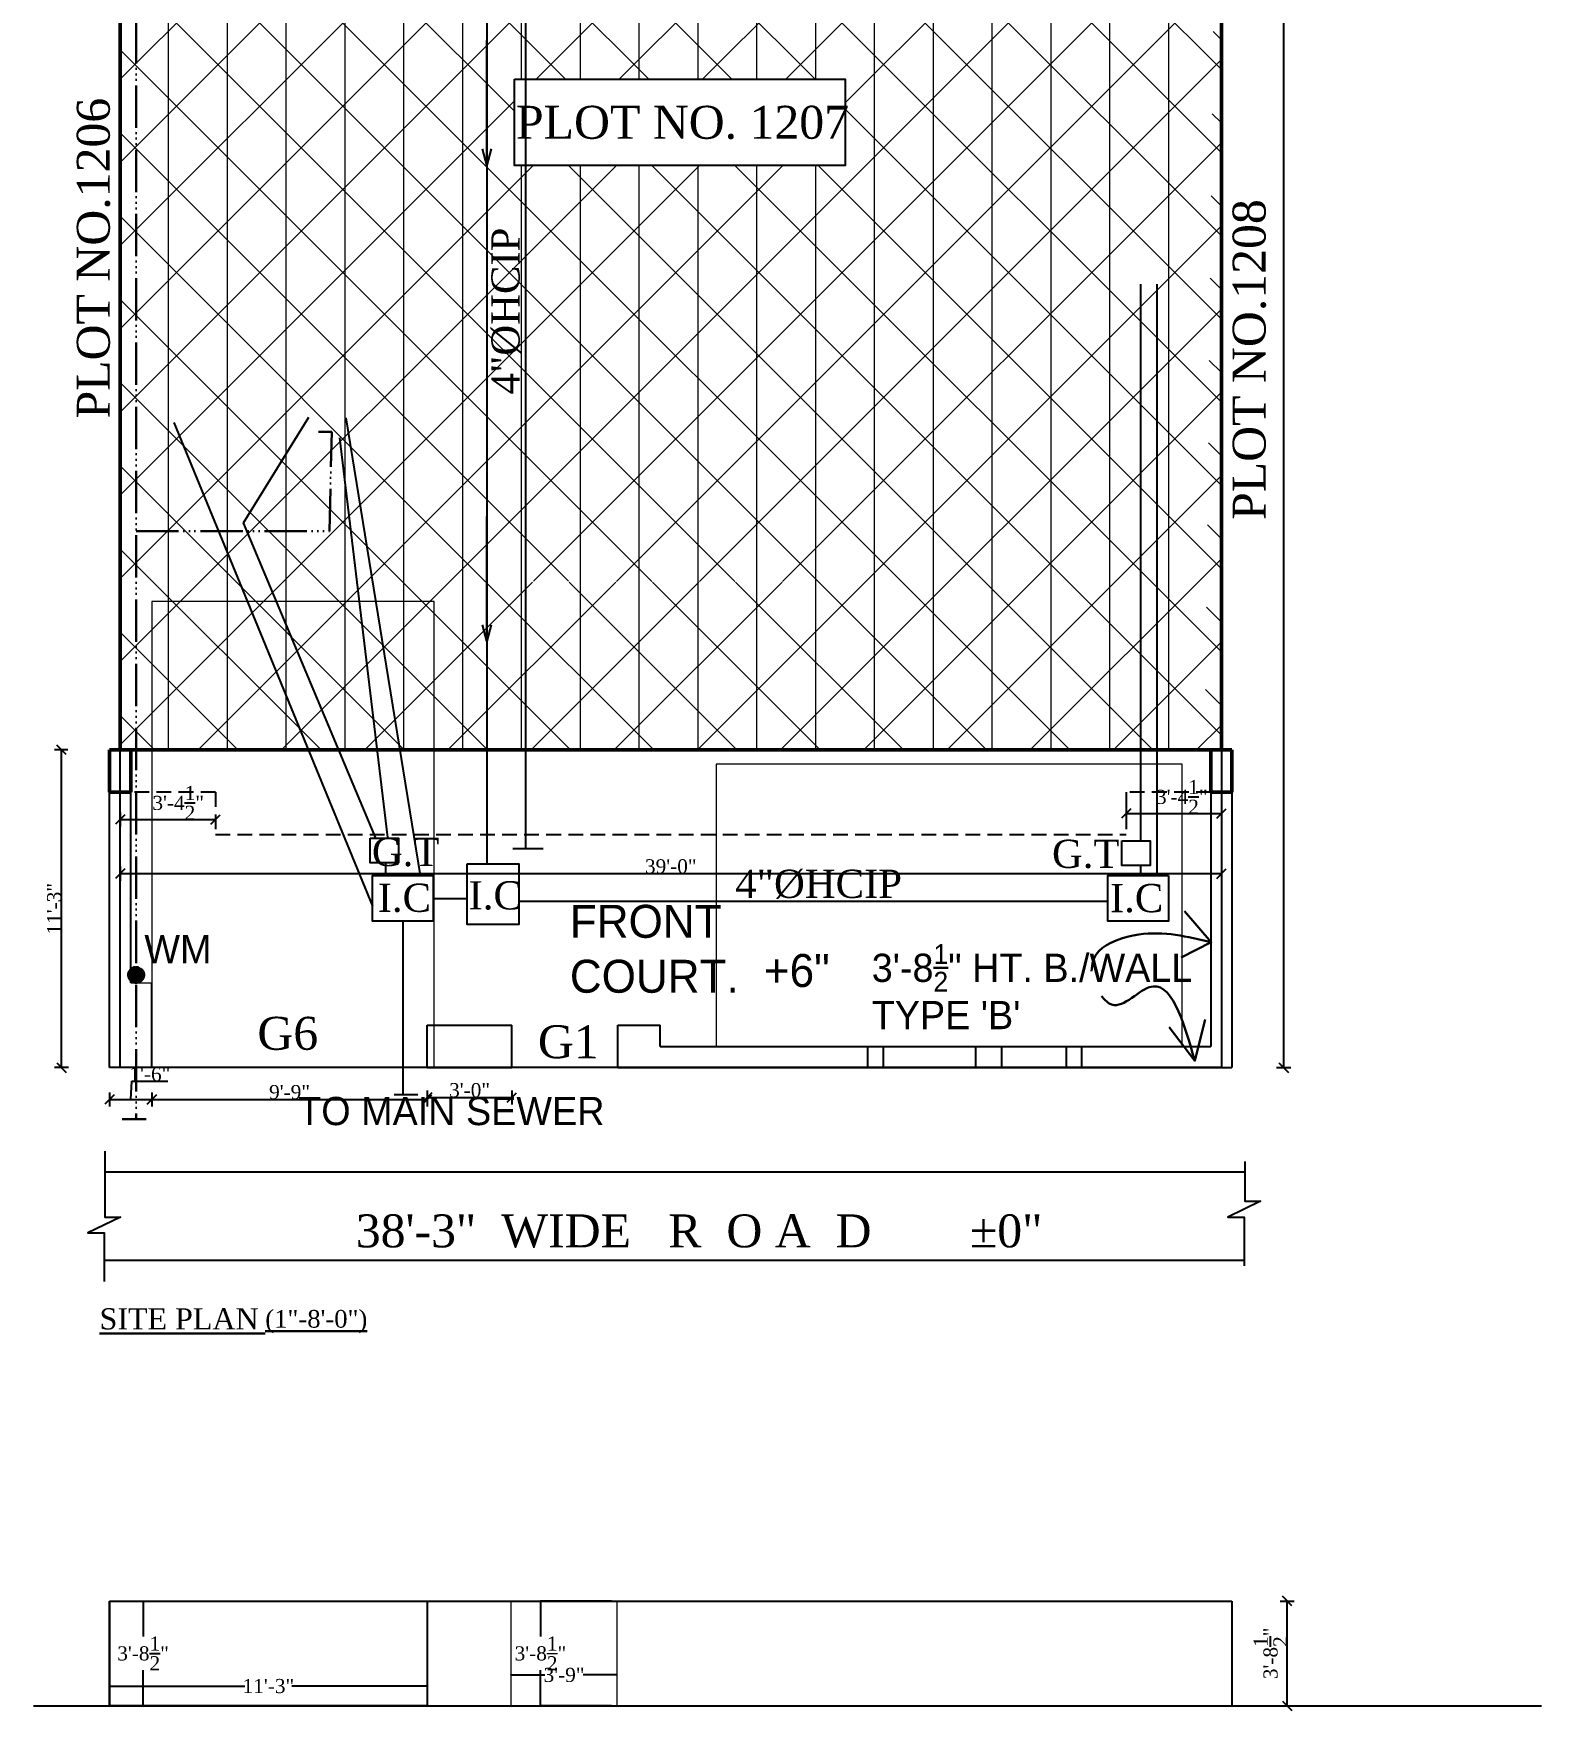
# Model space of a CAD drawing. Header units: feet. Extents: x 37458 to 42412, y -3338 to -325.
# Drawn here: x 39802 to 40443, y -3338 to -2626 of the extents above; entities that cross this region are included whole.
import ezdxf

# ---------------------------------------------------------------- set-up
doc = ezdxf.new("R2010")
doc.units = ezdxf.units.FT
doc.header["$MEASUREMENT"] = 0
doc.header["$PDMODE"] = 35
doc.header["$PDSIZE"] = 8
doc.linetypes.add('ACAD_ISO06W100', pattern=[36, 24, -3, 0, -3, 0, -3, 0, -3])
doc.linetypes.add('DASHED2', pattern=[0.375, 0.25, -0.125])
doc.layers.get('0').update_dxf_attribs({"color": 34, "lineweight": 25})
doc.layers.get('Defpoints').update_dxf_attribs({"color": 52})
for name, color, linetype, plot in [('BLK_1_COVERED_AREA', 140, 'Continuous', False), ('BLK_1_LVL_0_BLDG_FOOT_PRINT', 1, 'Continuous', False), ('BLK_1_LVL_0_FRONT_SETBACK', 2, 'Continuous', False), ('COMPOUNDWALL', 4, 'Continuous', False), ('MAIN_GATE', 1, 'Continuous', False), ('PLOT_BOUNDARY', 70, 'Continuous', False)]:
    doc.layers.add(name, color=color, linetype=linetype, plot=plot)
doc.layers.add('BLK_1_PLINTH_HEIGHT', color=7, linetype='Continuous')
for name, color, linetype, lineweight in [('dimensiom', 35, 'Continuous', 25), ('fresh water', 171, 'ACAD_ISO06W100', 30), ('HATCH', 254, 'Continuous', 13), ('OPEN_PARKING', 7, 'Continuous', 0), ('PRO', 200, 'DASHED2', 25), ('Sewer', 30, 'Continuous', 25), ('TEXT', 7, 'Continuous', 30), ('wall', 1, 'Continuous', 50), ('WICKET_GATE', 7, 'Continuous', 0)]:
    doc.layers.add(name, color=color, linetype=linetype, lineweight=lineweight)
doc.styles.add("4''", font='romai___.ttf', dxfattribs={"height": 7})
doc.styles.get("Standard").update_dxf_attribs({"font": 'times.ttf', "height": 6})
doc.dimstyles.new('arrow', dxfattribs={"dimtxt": 6, "dimasz": 4, "dimexe": 3, "dimexo": 6, "dimgap": 0, "dimtad": 1, "dimzin": 3, "dimdsep": 46, "dimlunit": 4, "dimtxsty": 'Standard', "dimblk": 'OBLIQUE', "dimcen": 12, "dimclrd": 7, "dimclre": 256, "dimclrt": 7, "dimadec": 0, "dimazin": 0, "dimtfac": 1, "dimtofl": 0, "dimtmove": 0, "dimatfit": 3, "dimfxl": 3, "dimfxlon": 1, "dimtolj": 1, "dimtzin": 0, "dimlwd": -1, "dimlwe": -1, "dimarcsym": 0})
doc.dimstyles.get("Standard").update_dxf_attribs({"dimtxt": 0.18, "dimasz": 0.18, "dimexe": 0.18, "dimexo": 0.0625, "dimgap": 0.09, "dimtad": 0, "dimtih": 1, "dimtoh": 1, "dimdec": 1, "dimzin": 0, "dimdsep": 46, "dimlunit": 4, "dimtxsty": 'Standard', "dimcen": 0.09, "dimadec": 0, "dimazin": 0, "dimtfac": 1, "dimtdec": 1, "dimtofl": 0, "dimtmove": 0, "dimatfit": 3, "dimfxl": 1, "dimtolj": 1, "dimtzin": 0, "dimarcsym": 0})

# ---------------------------------------------------------------- blocks, each defined once
blk = doc.blocks.new('_Oblique')
at = {"layer": 'dimensiom', "color": 0, "lineweight": -2}
blk.add_line((-0.5, -0.5), (0.5, 0.5), dxfattribs=at)
blk = doc.blocks.new('*D303')
at = {"layer": 'Defpoints', "color": 0, "ltscale": 0.75, "transparency": 16777216}
for p in [(39838.89, -2947.93), (40306.89, -2974.48, -9), (40306.89, -2982.5)]:
    blk.add_point(p, dxfattribs=at)
at = {"layer": 'dimensiom', "ltscale": 0.75, "transparency": 16777216}
for p, q in [((39838.89, -2979.5), (39838.89, -2985.5)), ((40306.89, -2980.85), (40306.89, -2985.5))]:
    blk.add_line(p, q, dxfattribs=at)
at = {"layer": 'dimensiom', "color": 7, "ltscale": 0.75, "transparency": 16777216}
blk.add_line((39838.89, -2982.5), (40306.89, -2982.5), dxfattribs=at)
at = {"layer": 'dimensiom', "color": 7, "ltscale": 0.75, "transparency": 16777216, "xscale": 4, "yscale": 4, "zscale": 4, "rotation": 180}
blk.add_blockref('_Oblique', (39838.89, -2982.5), dxfattribs=at)
at = {"layer": 'dimensiom', "color": 7, "ltscale": 0.75, "transparency": 16777216, "xscale": 4, "yscale": 4, "zscale": 4}
blk.add_blockref('_Oblique', (40306.89, -2982.5), dxfattribs=at)
at = {"layer": 'dimensiom', "color": 7, "ltscale": 0.75, "transparency": 16777216, "insert": (40072.89, -2979.44), "char_height": 6, "attachment_point": 5}
blk.add_mtext('\\A1;39\'-0"', dxfattribs=at)
blk = doc.blocks.new('*D301')
at = {"layer": 'Defpoints', "color": 0, "ltscale": 0.75, "transparency": 16777216}
for p in [(39834.39, -3056.07), (39852.39, -3054.78), (39852.39, -3078.43)]:
    blk.add_point(p, dxfattribs=at)
at = {"layer": 'dimensiom', "color": 7, "ltscale": 0.75, "transparency": 16777216}
for p, q in [((39843.39, -3078.43), (39843.82, -3070.75)), ((39843.82, -3070.75), (39859.21, -3070.75)), ((39834.39, -3078.43), (39852.39, -3078.43))]:
    blk.add_line(p, q, dxfattribs=at)
at = {"layer": 'dimensiom', "ltscale": 0.75, "transparency": 16777216}
for p, q in [((39834.39, -3075.43), (39834.39, -3081.43)), ((39852.39, -3075.43), (39852.39, -3081.43))]:
    blk.add_line(p, q, dxfattribs=at)
at = {"layer": 'dimensiom', "color": 7, "ltscale": 0.75, "transparency": 16777216, "xscale": 4, "yscale": 4, "zscale": 4, "rotation": 180}
blk.add_blockref('_Oblique', (39834.39, -3078.43), dxfattribs=at)
at = {"layer": 'dimensiom', "color": 7, "ltscale": 0.75, "transparency": 16777216, "xscale": 4, "yscale": 4, "zscale": 4}
blk.add_blockref('_Oblique', (39852.39, -3078.43), dxfattribs=at)
at = {"layer": 'dimensiom', "color": 7, "ltscale": 0.75, "transparency": 16777216, "insert": (39851.52, -3067.7), "char_height": 6, "attachment_point": 5}
blk.add_mtext('\\A1;1\'-6"', dxfattribs=at)
blk = doc.blocks.new('*D299')
at = {"layer": 'Defpoints', "color": 0, "ltscale": 0.75, "transparency": 16777216}
for p in [(39852.39, -3031.27), (39969.39, -3060.43), (39969.39, -3078.43)]:
    blk.add_point(p, dxfattribs=at)
at = {"layer": 'dimensiom', "ltscale": 0.75, "transparency": 16777216}
for p, q in [((39852.39, -3075.43), (39852.39, -3081.43)), ((39969.39, -3075.43), (39969.39, -3081.43))]:
    blk.add_line(p, q, dxfattribs=at)
at = {"layer": 'dimensiom', "color": 7, "ltscale": 0.75, "transparency": 16777216}
blk.add_line((39852.39, -3078.43), (39969.39, -3078.43), dxfattribs=at)
at = {"layer": 'dimensiom', "color": 7, "ltscale": 0.75, "transparency": 16777216, "xscale": 4, "yscale": 4, "zscale": 4, "rotation": 180}
blk.add_blockref('_Oblique', (39852.39, -3078.43), dxfattribs=at)
at = {"layer": 'dimensiom', "color": 7, "ltscale": 0.75, "transparency": 16777216, "xscale": 4, "yscale": 4, "zscale": 4}
blk.add_blockref('_Oblique', (39969.39, -3078.43), dxfattribs=at)
at = {"layer": 'dimensiom', "color": 7, "ltscale": 0.75, "transparency": 16777216, "insert": (39910.89, -3075.37), "char_height": 6, "attachment_point": 5}
blk.add_mtext('\\A1;9\'-9"', dxfattribs=at)
blk = doc.blocks.new('*D300')
at = {"layer": 'Defpoints', "color": 0, "ltscale": 0.75, "transparency": 16777216}
for p in [(40005.39, -3051.43), (39969.39, -3060.43), (40005.39, -3077.59)]:
    blk.add_point(p, dxfattribs=at)
at = {"layer": 'dimensiom', "ltscale": 0.75, "transparency": 16777216}
for p, q in [((39969.39, -3074.59), (39969.39, -3080.59)), ((40005.39, -3074.59), (40005.39, -3080.59))]:
    blk.add_line(p, q, dxfattribs=at)
at = {"layer": 'dimensiom', "color": 7, "ltscale": 0.75, "transparency": 16777216}
blk.add_line((39969.39, -3077.59), (40005.39, -3077.59), dxfattribs=at)
at = {"layer": 'dimensiom', "color": 7, "ltscale": 0.75, "transparency": 16777216, "xscale": 4, "yscale": 4, "zscale": 4, "rotation": 180}
blk.add_blockref('_Oblique', (39969.39, -3077.59), dxfattribs=at)
at = {"layer": 'dimensiom', "color": 7, "ltscale": 0.75, "transparency": 16777216, "xscale": 4, "yscale": 4, "zscale": 4}
blk.add_blockref('_Oblique', (40005.39, -3077.59), dxfattribs=at)
at = {"layer": 'dimensiom', "color": 7, "ltscale": 0.75, "transparency": 16777216, "insert": (39987.39, -3074.54), "char_height": 6, "attachment_point": 5}
blk.add_mtext('\\A1;3\'-0"', dxfattribs=at)
blk = doc.blocks.new('*D307')
at = {"layer": 'Defpoints', "color": 0, "ltscale": 0.75, "transparency": 16777216}
for p in [(40306.89, -2128.93), (40333.36, -2128.93), (40270.07, -3064.93)]:
    blk.add_point(p, dxfattribs=at)
at = {"layer": 'dimensiom', "ltscale": 0.75, "transparency": 16777216}
for p, q in [((40330.36, -2128.93), (40336.36, -2128.93)), ((40330.36, -3064.93), (40336.36, -3064.93))]:
    blk.add_line(p, q, dxfattribs=at)
at = {"layer": 'dimensiom', "color": 7, "ltscale": 0.75, "transparency": 16777216}
blk.add_line((40333.36, -3064.93), (40333.36, -2128.93), dxfattribs=at)
at = {"layer": 'dimensiom', "color": 7, "ltscale": 0.75, "transparency": 16777216, "xscale": 4, "yscale": 4, "zscale": 4}
for p, rotation in [((40333.36, -2128.93), 90), ((40333.36, -3064.93), 270)]:
    blk.add_blockref('_Oblique', p, dxfattribs=dict(at, rotation=rotation))
at = {"layer": 'dimensiom', "color": 7, "ltscale": 0.75, "transparency": 16777216, "insert": (40330.3, -2596.93), "char_height": 6, "attachment_point": 5, "rotation": 90}
blk.add_mtext('\\A1;78\'-0"', dxfattribs=at)
blk = doc.blocks.new('*D302')
at = {"layer": 'Defpoints', "color": 0, "ltscale": 0.75, "transparency": 16777216}
for p in [(39838.89, -2929.93), (39879.38, -2947.93, 9), (39879.38, -2959.48)]:
    blk.add_point(p, dxfattribs=at)
at = {"layer": 'dimensiom', "ltscale": 0.75, "transparency": 16777216}
for p, q in [((39838.89, -2956.48), (39838.89, -2962.48)), ((39879.38, -2957.38), (39879.38, -2962.48))]:
    blk.add_line(p, q, dxfattribs=at)
at = {"layer": 'dimensiom', "color": 7, "ltscale": 0.75, "transparency": 16777216}
blk.add_line((39838.89, -2959.48), (39879.38, -2959.48), dxfattribs=at)
at = {"layer": 'dimensiom', "color": 7, "ltscale": 0.75, "transparency": 16777216, "xscale": 4, "yscale": 4, "zscale": 4, "rotation": 180}
blk.add_blockref('_Oblique', (39838.89, -2959.48), dxfattribs=at)
at = {"layer": 'dimensiom', "color": 7, "ltscale": 0.75, "transparency": 16777216, "xscale": 4, "yscale": 4, "zscale": 4}
blk.add_blockref('_Oblique', (39879.38, -2959.48), dxfattribs=at)
at = {"layer": 'dimensiom', "color": 7, "ltscale": 0.75, "transparency": 16777216, "insert": (39863.56, -2952.44), "char_height": 6, "attachment_point": 5}
blk.add_mtext('\\A1;3\'-4{\\H1x;\\S1/2;}"', dxfattribs=at)
blk = doc.blocks.new('*D304')
at = {"layer": 'Defpoints', "color": 0, "ltscale": 0.75, "transparency": 16777216}
for p in [(40266.4, -2911.93), (40306.89, -2929.93, 9), (40306.89, -2956.93)]:
    blk.add_point(p, dxfattribs=at)
at = {"layer": 'dimensiom', "ltscale": 0.75, "transparency": 16777216}
for p, q in [((40266.4, -2953.93), (40266.4, -2959.93)), ((40306.89, -2954.18), (40306.89, -2959.93))]:
    blk.add_line(p, q, dxfattribs=at)
at = {"layer": 'dimensiom', "color": 7, "ltscale": 0.75, "transparency": 16777216}
blk.add_line((40266.4, -2956.93), (40306.89, -2956.93), dxfattribs=at)
at = {"layer": 'dimensiom', "color": 7, "ltscale": 0.75, "transparency": 16777216, "xscale": 4, "yscale": 4, "zscale": 4, "rotation": 180}
blk.add_blockref('_Oblique', (40266.4, -2956.93), dxfattribs=at)
at = {"layer": 'dimensiom', "color": 7, "ltscale": 0.75, "transparency": 16777216, "xscale": 4, "yscale": 4, "zscale": 4}
blk.add_blockref('_Oblique', (40306.89, -2956.93), dxfattribs=at)
at = {"layer": 'dimensiom', "color": 7, "ltscale": 0.75, "transparency": 16777216, "insert": (40290.07, -2949.89), "char_height": 6, "attachment_point": 5}
blk.add_mtext('\\A1;3\'-4{\\H1x;\\S1/2;}"', dxfattribs=at)
blk = doc.blocks.new('*D309')
at = {"layer": 'BLK_1_LVL_0_FRONT_SETBACK', "ltscale": 0.75, "transparency": 16777216}
for p, q in [((39816.64, -2929.93), (39810.93, -2929.93)), ((39816.93, -3064.93), (39810.93, -3064.93))]:
    blk.add_line(p, q, dxfattribs=at)
at = {"layer": 'BLK_1_LVL_0_FRONT_SETBACK', "color": 7, "ltscale": 0.75, "transparency": 16777216}
blk.add_line((39813.93, -3064.93), (39813.93, -2929.93), dxfattribs=at)
at = {"layer": 'Defpoints', "color": 0, "ltscale": 0.75, "transparency": 16777216}
for p in [(39813.93, -2929.93), (39838.89, -2929.93, 9), (39838.89, -3064.93)]:
    blk.add_point(p, dxfattribs=at)
at = {"layer": 'BLK_1_LVL_0_FRONT_SETBACK', "color": 7, "ltscale": 0.75, "transparency": 16777216, "xscale": 4, "yscale": 4, "zscale": 4}
for p, rotation in [((39813.93, -2929.93), 90), ((39813.93, -3064.93), 270)]:
    blk.add_blockref('_Oblique', p, dxfattribs=dict(at, rotation=rotation))
at = {"layer": 'BLK_1_LVL_0_FRONT_SETBACK', "color": 7, "ltscale": 0.75, "transparency": 16777216, "insert": (39810.87, -2997.43), "char_height": 6, "attachment_point": 5, "rotation": 90}
blk.add_mtext('\\A1;11\'-3"', dxfattribs=at)
blk = doc.blocks.new('*D354')
at = {"layer": 'COMPOUNDWALL', "transparency": 16777216}
for p, q in [((40331.83, -3291.57), (40337.8, -3291.57)), ((40331.83, -3336.07), (40337.8, -3336.07))]:
    blk.add_line(p, q, dxfattribs=at)
at = {"layer": 'COMPOUNDWALL', "color": 7, "transparency": 16777216}
blk.add_line((40334.8, -3336.07), (40334.8, -3291.57), dxfattribs=at)
at = {"layer": 'Defpoints', "color": 0, "transparency": 16777216}
for p in [(40311.39, -3291.57, 2.79), (40334.8, -3291.57), (40311.39, -3336.07, 2.79)]:
    blk.add_point(p, dxfattribs=at)
at = {"layer": 'COMPOUNDWALL', "color": 7, "transparency": 16777216, "xscale": 4, "yscale": 4, "zscale": 4}
for p, rotation in [((40334.8, -3291.57), 90), ((40334.8, -3336.07), 270)]:
    blk.add_blockref('_Oblique', p, dxfattribs=dict(at, rotation=rotation))
at = {"layer": 'COMPOUNDWALL', "color": 7, "transparency": 16777216, "insert": (40327.76, -3313.82), "char_height": 6, "attachment_point": 5, "rotation": 90}
blk.add_mtext('\\A1;3\'-8{\\H1x;\\S1/2;}"', dxfattribs=at)
blk = doc.blocks.new('*D367')
at = {"layer": 'Defpoints', "color": 0, "transparency": 16777216}
for p in [(39848.63, -3291.57, 0), (39848.63, -3336.07, 0), (39848.63, -3336.07)]:
    blk.add_point(p, dxfattribs=at)
at = {"layer": 'MAIN_GATE', "color": 0, "lineweight": -2, "transparency": 16777216}
for p, q in [((39848.63, -3291.75), (39848.63, -3306.7)), ((39848.69, -3291.57), (39848.81, -3291.57)), ((39848.63, -3335.89), (39848.63, -3320.95)), ((39848.69, -3336.07), (39848.81, -3336.07))]:
    blk.add_line(p, q, dxfattribs=at)
at = {"layer": 'MAIN_GATE', "color": 0, "transparency": 16777216}
for points in [[(39848.6, -3291.75), (39848.66, -3291.75), (39848.63, -3291.57)], [(39848.6, -3335.89), (39848.66, -3335.89), (39848.63, -3336.07)]]:
    blk.add_solid(points, dxfattribs=at)
at = {"layer": 'MAIN_GATE', "color": 0, "transparency": 16777216, "insert": (39848.63, -3313.82), "char_height": 6, "attachment_point": 5}
blk.add_mtext('\\A1;3\'-8{\\H1x;\\S1/2;}"', dxfattribs=at)
blk = doc.blocks.new('*D368')
at = {"layer": 'Defpoints', "color": 0, "transparency": 16777216}
for p in [(39834.39, -3318.76, 0), (39969.39, -3318.76, 2.79), (39969.39, -3327.73)]:
    blk.add_point(p, dxfattribs=at)
at = {"layer": 'MAIN_GATE', "color": 0, "lineweight": -2, "transparency": 16777216}
for p, q in [((39834.39, -3318.82), (39834.39, -3327.91)), ((39969.39, -3318.82), (39969.39, -3327.91)), ((39834.57, -3327.73), (39891.89, -3327.73)), ((39969.21, -3327.73), (39911.89, -3327.73))]:
    blk.add_line(p, q, dxfattribs=at)
at = {"layer": 'MAIN_GATE', "color": 0, "transparency": 16777216}
for points in [[(39834.57, -3327.7), (39834.57, -3327.76), (39834.39, -3327.73)], [(39969.21, -3327.7), (39969.21, -3327.76), (39969.39, -3327.73)]]:
    blk.add_solid(points, dxfattribs=at)
at = {"layer": 'MAIN_GATE', "color": 0, "transparency": 16777216, "insert": (39901.89, -3327.73), "char_height": 6, "attachment_point": 5}
blk.add_mtext('\\A1;11\'-3"', dxfattribs=at)
blk = doc.blocks.new('*D375')
at = {"layer": 'Defpoints', "color": 0, "transparency": 16777216}
for p in [(40005.05, -3323), (40050, -3323), (40050, -3323)]:
    blk.add_point(p, dxfattribs=at)
at = {"layer": 'WICKET_GATE', "color": 0, "lineweight": -2, "transparency": 16777216}
for p, q in [((40005.05, -3322.94), (40005.05, -3322.82)), ((40005.23, -3323), (40019.4, -3323)), ((40049.82, -3323), (40035.66, -3323)), ((40050, -3322.94), (40050, -3322.82))]:
    blk.add_line(p, q, dxfattribs=at)
at = {"layer": 'WICKET_GATE', "color": 0, "transparency": 16777216}
for points in [[(40005.23, -3322.97), (40005.23, -3323.03), (40005.05, -3323)], [(40049.82, -3322.97), (40049.82, -3323.03), (40050, -3323)]]:
    blk.add_solid(points, dxfattribs=at)
at = {"layer": 'WICKET_GATE', "color": 0, "transparency": 16777216, "insert": (40027.53, -3323), "char_height": 6, "attachment_point": 5}
blk.add_mtext('\\A1;3\'-9"', dxfattribs=at)
blk = doc.blocks.new('*D376')
at = {"layer": 'Defpoints', "color": 0, "transparency": 16777216}
for p in [(40047.72, -3291.57), (40017.5, -3336.07), (40047.72, -3336.07)]:
    blk.add_point(p, dxfattribs=at)
at = {"layer": 'WICKET_GATE', "color": 0, "lineweight": -2, "transparency": 16777216}
for p, q in [((40047.66, -3291.57), (40017.32, -3291.57)), ((40017.5, -3291.75), (40017.5, -3306.7)), ((40017.5, -3335.89), (40017.5, -3320.95)), ((40047.66, -3336.07), (40017.32, -3336.07))]:
    blk.add_line(p, q, dxfattribs=at)
at = {"layer": 'WICKET_GATE', "color": 0, "transparency": 16777216}
for points in [[(40017.47, -3291.75), (40017.53, -3291.75), (40017.5, -3291.57)], [(40017.47, -3335.89), (40017.53, -3335.89), (40017.5, -3336.07)]]:
    blk.add_solid(points, dxfattribs=at)
at = {"layer": 'WICKET_GATE', "color": 0, "transparency": 16777216, "insert": (40017.5, -3313.82), "char_height": 6, "attachment_point": 5}
blk.add_mtext('\\A1;3\'-8{\\H1x;\\S1/2;}"', dxfattribs=at)

msp = doc.modelspace()

# ---------------------------------------------------------------- hatches: boundary and pattern name
at = {"layer": 'fresh water', "ltscale": 0.5}
h = msp.add_hatch(dxfattribs=at)
h.set_pattern_fill('ANSI31', color=256, style=0)
h.set_pattern_definition([(45, (39383.61568, -5498.978), (-0.0883883476, 0.0883883476), [])])
edge = h.paths.add_edge_path()
edge.add_arc((39845.6813, -3025.5017), 3.3802, 0, 360)
at = {"layer": 'HATCH', "lineweight": 18, "ltscale": 0.75}
h = msp.add_hatch(dxfattribs=at)
h.set_pattern_fill('ANSI31', color=256, scale=200, style=0)
h.set_pattern_definition([(135, (70619.38, -13990.233), (17.67767, 17.67767), [])])
h.paths.add_polyline_path([(40194.6394, -2128.9303), (40306.8894, -2128.9303), (40306.8894, -2929.9303), (40299.8258, -2929.9303), (40306.8894, -2323.9303), (40194.6394, -2323.9303)])
edge = h.paths.add_edge_path(flags=16)
edge.add_arc((40236.471, -2214.7056), 12.9228, 180, 540, ccw=False)
h = msp.add_hatch(dxfattribs=at)
h.set_pattern_fill('ANSI37', color=256, scale=200, angle=90, style=0)
h.set_pattern_definition([(135, (8449.588, -14129.192), (-17.67767, -17.67767), []), (225, (8449.588, -14129.192), (17.67767, -17.67767), [])])
h.paths.add_polyline_path([(40127.899, -2858.409), (40130.714, -2858.6023), (39990.1624, -2858.6023), (40002.0415, -2858.2456)], flags=16)
h.paths.add_polyline_path([(39838.8894, -2323.9303), (40306.8894, -2323.9303), (40306.8894, -2929.9303), (39838.8894, -2929.9303)])
h.paths.add_polyline_path([(40147.0035, -2644.9532), (40147.0035, -2681.5664), (40006.4518, -2681.5664), (40006.4518, -2644.9532)], flags=16)
h = msp.add_hatch(dxfattribs=at)
h.set_pattern_fill('ANSI31', color=256, scale=200, angle=45, style=0)
h.set_pattern_definition([(90, (-20515.511, -6739.771), (-25, 0), [])])
h.paths.add_polyline_path([(39991.9652, -2821.9055), (39990.1624, -2821.9891), (40130.714, -2821.9891), (40128.7715, -2821.9189)], flags=16)
h.paths.add_polyline_path([(40306.8894, -2323.9303), (39838.8894, -2323.9303), (39838.8894, -2929.9303), (40306.8894, -2929.9303)])
h.paths.add_polyline_path([(40147.0035, -2644.9532), (40147.0035, -2681.5664), (40006.4518, -2681.5664), (40006.4518, -2644.9532)], flags=16)

# ---------------------------------------------------------------- linework, layer by layer
at = {"ltscale": 0.75}
for p, q in [((39834.3894, -3064.9303), (39834.3894, -2947.9303)), ((39843.3894, -3028.9303), (39843.3894, -2947.9303)), ((40302.3894, -2947.9303, -9), (40302.3894, -3055.9303, -9)), ((40311.3894, -2947.9303, -9), (40311.3894, -3064.9303, -9)), ((39852.3894, -3064.9303), (39852.3894, -3028.9303)), ((39969.3894, -3064.9303), (39969.3894, -3046.9303)), ((39969.3894, -3046.9303), (40005.3894, -3046.9303)), ((40005.3894, -3064.9303), (40005.3894, -3046.9303)), ((40050.3894, -3046.9303, -2.7931), (40068.3894, -3046.9303, -3.4138)), ((40050.3894, -3064.9303), (40050.3894, -3046.9303)), ((40068.3894, -3055.9303), (40068.3894, -3046.9303)), ((40068.3894, -3055.9303, 0.75), (40302.3894, -3055.9303, -9)), ((40156.5539, -3055.9303), (40156.5539, -3064.9303)), ((40163.0842, -3055.9303), (40163.0842, -3064.9303)), ((40202.355, -3055.9303), (40202.355, -3064.9303)), ((40213.3854, -3055.9303), (40213.3854, -3064.9303)), ((40240.9142, -3055.9303), (40240.9142, -3064.9303)), ((40247.4446, -3055.9303), (40247.4446, -3064.9303)), ((39852.3894, -3064.9303), (39834.3894, -3064.9303)), ((39969.3894, -3064.9303), (40005.3894, -3064.9303, -1.2414)), ((40050.3894, -3064.9303, -2.7931), (40311.3894, -3064.9303, -11.7931)), ((39832.3743, -3109.1615), (40316.7856, -3109.1615, -9)), ((39832.1071, -3146.7592), (40316.5183, -3146.7592, -9))]:
    msp.add_line(p, q, dxfattribs=at)
at = {"color": 7, "ltscale": 0.75}
for p, q in [((39834.3894, -3291.5743, -2.7931), (39834.3894, -3336.0743, -2.7931)), ((39834.3894, -3291.5743), (40311.3894, -3291.5743)), ((40311.3894, -3291.5743, -11.7931), (40311.3894, -3336.0743, -11.7931)), ((39802.08, -3336.0743), (40442.9157, -3336.0743))]:
    msp.add_line(p, q, dxfattribs=at)
msp.add_line((39969.3894, -3292.3631), (39969.3894, -3336.0743))
at = {"ltscale": 0.75}
msp.add_lwpolyline([(40006.4518, -2644.9532), (40147.0035, -2644.9532), (40147.0035, -2681.5664), (40006.4518, -2681.5664)], close=True, dxfattribs=at)
msp.add_lwpolyline([(39832.3743, -3100.4901), (39832.3743, -3128.4917), (39839.0483, -3128.4917), (39825.203, -3135.1865), (39832.1071, -3135.1865), (39832.1071, -3155.8614)], dxfattribs=at)
at = {"ltscale": 0.75, "elevation": -9}
msp.add_lwpolyline([(40316.7856, -3104.8055), (40316.7856, -3121.7238), (40323.4595, -3121.7238), (40309.6142, -3128.4186), (40316.5183, -3128.4186), (40316.5183, -3149.0935)], dxfattribs=at)
at = {"layer": 'BLK_1_COVERED_AREA', "ltscale": 0.75, "elevation": 9}
msp.add_lwpolyline([(40195.8794, -2128.9303), (40306.8894, -2128.9303), (40306.8894, -2929.9303), (39838.8894, -2929.7967), (39838.8894, -2322.9303), (40195.8794, -2322.9303)], close=True, dxfattribs=at)
at = {"layer": 'BLK_1_LVL_0_BLDG_FOOT_PRINT', "ltscale": 0.75, "elevation": 9}
msp.add_lwpolyline([(39838.8894, -2322.9303), (40306.8894, -2322.9303), (40306.8894, -2929.9303), (39838.8894, -2929.9303)], close=True, dxfattribs=at)
at = {"layer": 'BLK_1_LVL_0_FRONT_SETBACK', "ltscale": 0.75}
msp.add_lwpolyline([(39838.8894, -2929.9303), (40306.8894, -2929.9303), (40306.8894, -3064.9303), (39838.8894, -3064.9303)], close=True, dxfattribs=at)
at = {"layer": 'BLK_1_PLINTH_HEIGHT', "color": 3, "ltscale": 0.75}
msp.add_line((39834.3894, -3336.0743, -2.7931), (40311.3894, -3336.0743), dxfattribs=at)
at = {"layer": 'COMPOUNDWALL', "color": 1}
msp.add_line((39834.3894, -3294.1282, -11.7931), (39834.3894, -3291.5743, -11.7931), dxfattribs=at)
at = {"layer": 'fresh water', "ltscale": 0.75}
for p, q in [((39845.6813, -2319.9854, -8.9062), (39845.6813, -3086.7603, -8.9062)), ((39839.7558, -3086.7603), (39849.9978, -3086.7603))]:
    msp.add_line(p, q, dxfattribs=at)
at = {"layer": 'fresh water', "ltscale": 0.75, "elevation": -8.9062}
msp.add_lwpolyline([(39845.6952, -2836.9619), (39927.7986, -2836.9619), (39928.8117, -2794.7201), (39923.1497, -2794.7201)], dxfattribs=at)
at = {"layer": 'fresh water', "ltscale": 0.5}
msp.add_circle((39845.6813, -3025.5017, -8.9062), 3.3802, dxfattribs=at)
at = {"layer": 'HATCH', "ltscale": 0.75}
msp.add_line((39843.3894, -3028.9303), (39852.3894, -3028.9303), dxfattribs=at)
at = {"layer": 'MAIN_GATE', "color": 2}
msp.add_lwpolyline([(39834.3894, -3291.5743), (39969.3894, -3291.5743), (39969.3894, -3336.0743), (39834.3894, -3336.0743)], close=True, dxfattribs=at)
at = {"layer": 'OPEN_PARKING', "color": 7, "ltscale": 0.75}
msp.add_lwpolyline([(39852.3894, -2866.9303), (39852.3894, -3064.9303), (39972.3894, -3064.9303), (39972.3894, -2866.9303), (39852.3894, -2866.9303)], close=True, dxfattribs=at)
at = {"layer": 'OPEN_PARKING', "color": 7, "ltscale": 0.75, "elevation": -5.7024}
msp.add_lwpolyline([(40290.1659, -2935.9303), (40092.1659, -2935.9303), (40092.1659, -3055.9303), (40290.1659, -3055.9303), (40290.1659, -2935.9303)], close=True, dxfattribs=at)
at = {"layer": 'PLOT_BOUNDARY', "ltscale": 0.75, "elevation": 9}
msp.add_lwpolyline([(39838.8894, -2128.9303), (40306.8894, -2128.9303), (40306.8894, -3064.9303), (39838.8894, -3064.9303)], close=True, dxfattribs=at)
at = {"layer": 'PRO', "ltscale": 25}
for p, q in [((39879.3774, -2947.9303, 9), (39838.8894, -2947.9303)), ((39879.3774, -2947.9303, 9), (39879.3774, -2965.9303, 9)), ((40302.3894, -2947.9303, -9), (40266.3894, -2947.9303, -9)), ((40266.4015, -2947.9303, -9), (40266.4015, -2965.9303, -9)), ((39879.3774, -2965.9303, -0.787), (40266.4015, -2965.9303, -8.979))]:
    msp.add_line(p, q, dxfattribs=at)
at = {"layer": 'Sewer', "ltscale": 0.75}
for p, q in [((40011.0941, -2243.9348), (40011.0941, -2971.7807)), ((39994.7422, -2278.6406, -8.9062), (39994.7422, -2978.3997, -8.9062)), ((40272.5315, -2732.0612, -8.9062), (40272.5315, -2968.4976, -8.9062)), ((40279.5133, -2732.0943, -8.9062), (40279.5133, -2983.2973, -8.9062)), ((39861.7194, -2790.8803, -8.9062), (39946.1127, -2996.3269, -8.9062)), ((39891.2927, -2833.4291, -8.9062), (39919.1152, -2788.5164, -8.9062)), ((39934.8366, -2788.8171, -8.9062), (39966.4457, -2983.2973, -8.9062)), ((39932.1733, -2797.3408, -8.9062), (39952.5335, -2967.1463, -8.9062)), ((39947.5165, -2967.475, -8.9062), (39891.2927, -2833.4291, -8.9062)), ((39951.6621, -2977.975, -8.9062), (39951.6621, -2983.2973, -8.9062)), ((40005.8354, -2971.7807), (40018.6916, -2971.7807)), ((40272.5315, -2978.9976, -8.9062), (40272.5315, -2983.2973, -8.9062)), ((39971.8924, -2993.0039, -8.9062), (39986.2946, -2993.0039, -8.9062)), ((40258.5979, -2994.2973, -8.9062), (40008.2946, -2994.2973, -8.9062)), ((39959.0026, -3002.7104, -17.9062), (39958.9821, -3076.3377, -18.5002)), ((39955.3258, -3076.3377, -18.5002), (39965.3394, -3076.3377, -18.5002))]:
    msp.add_line(p, q, dxfattribs=at)
at = {"layer": 'Sewer', "ltscale": 0.75, "elevation": -8.9062}
for points in [[(39945.1331, -2967.475), (39957.1331, -2967.475), (39957.1331, -2977.975), (39945.1331, -2977.975)], [(40264.5711, -2968.4976), (40276.5711, -2968.4976), (40276.5711, -2978.9976), (40264.5711, -2978.9976)], [(39971.8924, -2983.2973), (39971.8924, -3002.7104), (39946.1127, -3002.7104), (39946.1127, -2983.2973)], [(39986.2946, -2978.3997), (40008.2946, -2978.3997), (40008.2946, -3004.1795), (39986.2946, -3004.1795)], [(40284.3777, -2983.2973), (40284.3777, -3002.7104), (40258.5979, -3002.7104), (40258.5979, -2983.2973)]]:
    msp.add_lwpolyline(points, close=True, dxfattribs=at)
at = {"layer": 'TEXT'}
msp.add_lwpolyline([(40291.2745, -2998.4738), (40302.5559, -3011.6907), (40289.7727, -3018.0925)], dxfattribs=at)
at = {"layer": 'TEXT', "elevation": -9}
msp.add_lwpolyline([(40299.9609, -3044.4478), (40295.608, -3061.9943), (40284.7237, -3047.7211)], dxfattribs=at)
at = {"layer": 'TEXT'}
for points, knots in [([(40302.5559, -3011.6907), (40292.5001, -3009.2394, 1.2161), (40276.0691, -3005.2339, 3.2032), (40252.87, -3013.9685, 24.3622), (40252.0199, -3020.9395, 11.0523), (40251.6492, -3023.9793, 5.2483)], [0, 0, 0, 0, 32.16258289, 52.55346955, 68.3210927, 68.3210927, 68.3210927, 68.3210927]), ([(40295.608, -3061.9943, -9), (40290.6052, -3044.7331, -11.6441), (40282.8278, -3017.8989, -15.7546), (40262.9359, -3042.5721, 0.5019), (40257.054, -3035.8202, 0.0773), (40255.9828, -3034.5905)], [0, 0, 0, 0, 36.76682761, 57.15771427, 61.69828735, 61.69828735, 61.69828735, 61.69828735])]:
    msp.add_open_spline(points, degree=3, knots=knots, dxfattribs=at)
at = {"layer": 'wall', "ltscale": 0.75}
for p, q in [((40306.8894, -2128.9303, 9), (40306.8894, -2929.9303, 9)), ((39838.8894, -2322.9303, 9), (39838.8894, -2929.9303)), ((40306.8894, -2322.9303, -9), (40306.8894, -2929.9303, -9)), ((40306.8894, -2929.9303), (40306.8894, -2659.9303)), ((39834.3894, -2947.9303), (39834.3894, -2929.9303)), ((39834.3894, -2929.9303), (39843.3894, -2929.9303)), ((40306.8894, -2929.9303, -9), (39838.8894, -2929.9303)), ((39838.8894, -2929.9303), (40306.8894, -2929.9303)), ((39843.3894, -2947.9303), (39843.3894, -2929.9303)), ((40302.3894, -2929.9303, -9), (40302.3894, -2947.9303, -9)), ((40302.3894, -2929.9303, -9), (40311.3894, -2929.9303, -9)), ((40311.3894, -2929.9303, -9), (40311.3894, -2947.9303, -9)), ((39834.3894, -2947.9303), (39843.3894, -2947.9303)), ((40311.3894, -2947.9303, -9), (40302.3894, -2947.9303, -9))]:
    msp.add_line(p, q, dxfattribs=at)
at = {"layer": 'WICKET_GATE', "elevation": -2.7482}
msp.add_lwpolyline([(40005.0535, -3291.5743), (40050.0039, -3291.5743), (40050.0039, -3336.0743), (40005.0535, -3336.0743)], close=True, dxfattribs=at)

# ---------------------------------------------------------------- texts
at = {"layer": 'fresh water', "ltscale": 0.5, "insert": (39849.1878, -3008.5691, -8.9062), "char_height": 12, "width": 40.165948, "attachment_point": 1, "style": "4''"}
msp.add_mtext('\\pt122.496;WM', dxfattribs=at)
at = {"layer": 'Sewer', "ltscale": 0.75, "insert": (39996.6444, -2778.8643), "char_height": 12, "width": 15.088757, "attachment_point": 1, "rotation": 90, "style": "4''"}
msp.add_mtext('{\\fRomantic|b0|i0|c2|p2;4"%%CHCIP}', dxfattribs=at)
at = {"layer": 'Sewer', "ltscale": 0.75, "char_height": 12, "attachment_point": 1, "style": "4''"}
for s, insert, width in [('{\\fRomantic|b0|i0|c2|p2;G.T}', (39945.8764, -2967.2886, -8.9062), 7.544379), ('{\\fRomantic|b0|i0|c2|p2;G.T}', (40234.9027, -2968.0807, -8.9062), 7.544379), ('{\\fRomantic|b0|i0|c2|p2;4"%%CHCIP}', (40100.3025, -2980.8195), 15.088757), ('{\\fRomantic|b0|i0|c2|p2;I.C}', (39948.3479, -2986.7413, -8.9062), 7.544379), ('{\\fRomantic|b0|i0|c2|p2;I.C}', (39986.9701, -2985.7156, -8.9062), 7.544379), ('{\\fRomantic|b0|i0|c2|p2;I.C}', (40259.5416, -2986.8834, -8.9062), 7.544379), ('\\pt33.41;TO MAIN SEWER', (39914.5583, -3077.3708, 3.7042), 134.392261)]:
    msp.add_mtext(s, dxfattribs=dict(at, insert=insert, width=width))
at = {"layer": 'TEXT', "ltscale": 0.75, "char_height": 14, "attachment_point": 1, "rotation": 90}
for s, insert, width in [('\\A1;PLOT NO.1206', (39820.4651, -2789.1075), 165.797824), ('\\A1;PLOT NO.1208', (40311.6733, -2832.2085), 167.318091)]:
    msp.add_mtext(s, dxfattribs=dict(at, insert=insert, width=width))
at = {"layer": 'TEXT', "ltscale": 0.75, "attachment_point": 1}
for s, insert, char_height, width in [('\\A1;    PLOT NO. 1207', (39985.9517, -2656.245), 14, 176.78218), ('\\A1;G6', (39897.2159, -3043.3432), 14, 33.959113), ('\\A1;G1', (40016.4303, -3046.9303), 14, 33.959113), ('\\A1;38\'-3"  WIDE   R  O A  D^I       %%P0"', (39939.0285, -3127.293, -11.9053), 14, 312.745945), ('\\A1;{\\H1.2x;\\LSITE PLAN} {\\L(1"-8\'-0")}', (39830.1405, -3167.1673, 30.9954), 7.5, 152.000711)]:
    msp.add_mtext(s, dxfattribs=dict(at, insert=insert, char_height=char_height, width=width))
at = {"layer": 'TEXT', "attachment_point": 1, "style": "4''"}
for s, insert, char_height, width in [('\\A1;FRONT \\PCOURT.\\P  ', (40030.0078, -2995.7666), 14, 80.126648), ('\\A1;\\pt40;3\'-8{\\H0.7x;\\S1/2;}" HT. B./WALL \\PTYPE \'B\'', (40158.2841, -3012.4374, -3.7517), 12, 251.36778), ('\\A1;+6"\\P  ', (40112.4619, -3016.6477), 14, 26.575719)]:
    msp.add_mtext(s, dxfattribs=dict(at, insert=insert, char_height=char_height, width=width))

# ---------------------------------------------------------------- dimensions: what is measured, and where the dimension line sits
at = {"layer": 'BLK_1_LVL_0_FRONT_SETBACK', "color": 2, "ltscale": 0.75}
dim = msp.add_linear_dim(base=(39813.9252, -2929.9303), p1=(39838.8894, -3064.9303), p2=(39838.8894, -2929.9303, 9), angle=90, dimstyle='arrow', dxfattribs=at)
dim.commit()
dim.dimension.update_dxf_attribs({"geometry": '*D309', "text_midpoint": (39810.8733, -2997.4303)})
at = {"layer": 'COMPOUNDWALL', "color": 1}
dim = msp.add_linear_dim(base=(40334.7991, -3291.5743, -2.7931), p1=(40311.3894, -3336.0743), p2=(40311.3894, -3291.5743), angle=90, dimstyle='arrow', dxfattribs=at)
dim.commit()
dim.dimension.update_dxf_attribs({"geometry": '*D354', "text_midpoint": (40327.7601, -3313.8243, -2.7931)})
at = {"layer": 'dimensiom', "ltscale": 0.75}
dim = msp.add_linear_dim(base=(40333.3632, -2128.9303, -9), p1=(40270.0664, -3064.9303, -9), p2=(40306.8894, -2128.9303, -9), angle=90, dimstyle='arrow', override={"dimtmove": 1}, dxfattribs=at)
dim.commit()
dim.dimension.update_dxf_attribs({"geometry": '*D307', "text_midpoint": (40330.3026, -2596.9303, -9)})
for base, p1, p2, picture, middle in [((40306.8894, -2956.9303, -9), (40266.4015, -2911.9303, -9), (40306.8894, -2929.9303), '*D304', (40290.068, -2956.9303, -9)), ((39879.3774, -2959.4838), (39838.8894, -2929.9303), (39879.3774, -2947.9303, 9), '*D302', (39863.5559, -2959.4838)), ((39852.3894, -3078.4303), (39834.3894, -3056.0661), (39852.3894, -3054.7794), '*D301', (39843.8176, -3070.7543)), ((40005.3894, -3077.5892), (39969.3894, -3060.4303), (40005.3894, -3051.4303), '*D300', (39987.3894, -3077.5892))]:
    dim = msp.add_linear_dim(base=base, p1=p1, p2=p2, dimstyle='arrow', override={"dimtmove": 1}, dxfattribs=at)
    dim.commit()
    dim.dimension.update_dxf_attribs({"geometry": picture, "text_midpoint": middle, "dimtype": 160})
for base, p1, p2, picture, middle in [((40306.8894, -2982.4977), (39838.8894, -2947.9303), (40306.8894, -2974.4784, -9), '*D303', (40072.8894, -2979.4372)), ((39969.3894, -3078.4303), (39852.3894, -3031.2715), (39969.3894, -3060.4303), '*D299', (39910.8894, -3075.3697))]:
    dim = msp.add_linear_dim(base=base, p1=p1, p2=p2, dimstyle='arrow', override={"dimtmove": 1}, dxfattribs=at)
    dim.commit()
    dim.dimension.update_dxf_attribs({"geometry": picture, "text_midpoint": middle})
at = {"layer": 'MAIN_GATE', "color": 1}
dim = msp.add_linear_dim(base=(39848.6272, -3336.0743, -2.7931), p1=(39848.6272, -3291.5743, -2.7931), p2=(39848.6272, -3336.0743, -2.7931), angle=90, dimstyle='Standard', dxfattribs=at)
dim.commit()
dim.dimension.update_dxf_attribs({"geometry": '*D367', "text_midpoint": (39848.6272, -3313.8243, -2.7931)})
at = {"layer": 'MAIN_GATE', "color": 2}
dim = msp.add_linear_dim(base=(39969.3894, -3327.7266, -2.7931), p1=(39834.3894, -3318.7588, -2.7931), p2=(39969.3894, -3318.7588), dimstyle='Standard', dxfattribs=at)
dim.commit()
dim.dimension.update_dxf_attribs({"geometry": '*D368', "text_midpoint": (39901.8894, -3327.7266, -2.7931)})
at = {"layer": 'WICKET_GATE', "color": 1}
dim = msp.add_linear_dim(base=(40017.5027, -3336.0743, -2.7482), p1=(40047.7244, -3291.5743, -2.7482), p2=(40047.7244, -3336.0743, -2.7482), angle=90, dimstyle='Standard', dxfattribs=at)
dim.commit()
dim.dimension.update_dxf_attribs({"geometry": '*D376', "text_midpoint": (40017.5027, -3313.8243, -2.7482)})
at = {"layer": 'WICKET_GATE', "color": 2}
dim = msp.add_linear_dim(base=(40050.0039, -3323.0045, -2.7482), p1=(40005.0535, -3323.0045, -2.7482), p2=(40050.0039, -3323.0045, -2.7482), dimstyle='Standard', dxfattribs=at)
dim.commit()
dim.dimension.update_dxf_attribs({"geometry": '*D375', "text_midpoint": (40027.5287, -3323.0045, -2.7482)})

# ---------------------------------------------------------------- leaders
at = {"layer": 'Sewer', "ltscale": 0.75}
for points in [[(39994.7422, -2681.4968, -8.9062), (39994.7422, -2628.5201, -8.9062)], [(39994.7422, -2883.7235, -8.9062), (39994.7422, -2830.7469, -8.9062)]]:
    msp.add_leader(points, dimstyle='arrow', override={"dimasz": 7, "dimtad": 0, "dimldrblk": 'Open30'}, dxfattribs=at)

doc.saveas('drawing.dxf')
